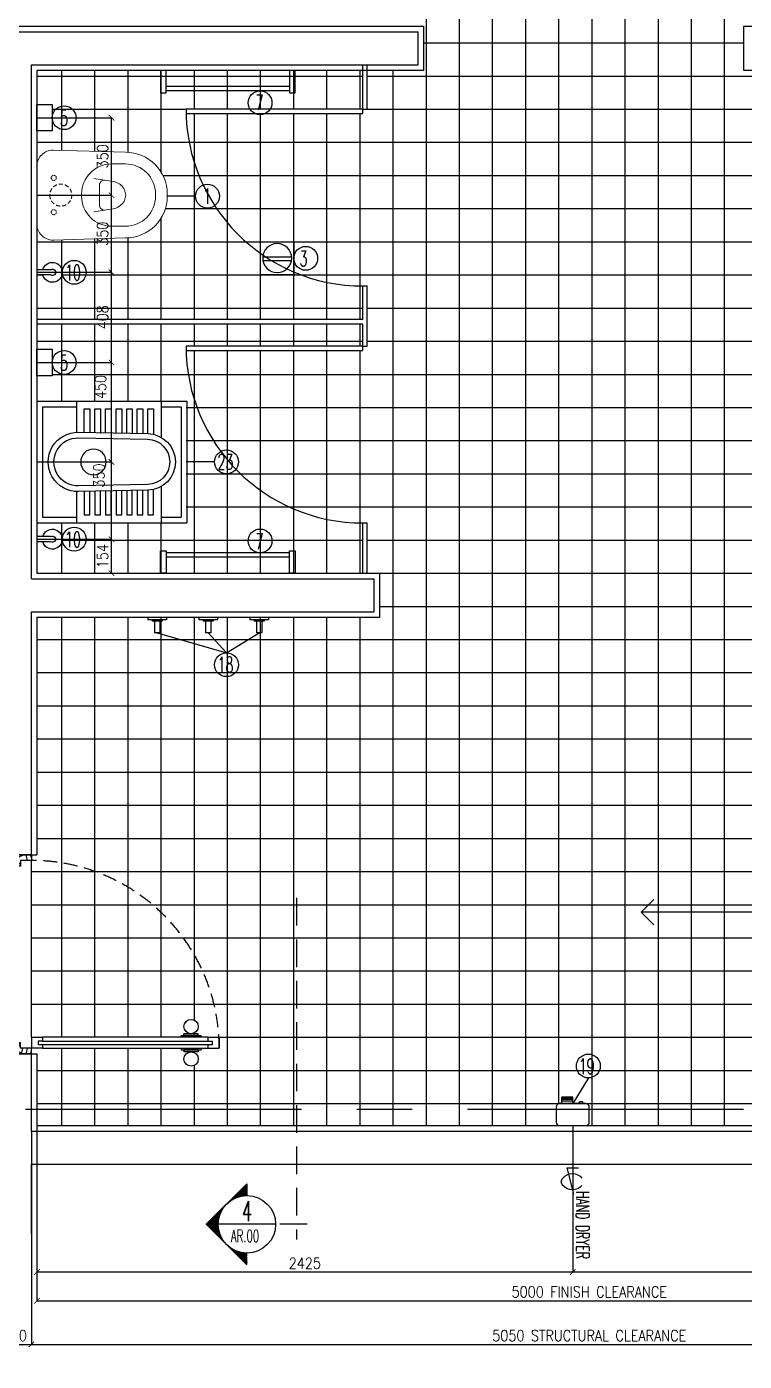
# Model space of a CAD drawing. Extents: x -139655 to -110778, y 166361 to 186286.
# Drawn here: x -120796 to -117548, y 176227 to 182267 of the extents above; entities that cross this region are included whole.
import ezdxf
from ezdxf.enums import TextEntityAlignment as Align

# ---------------------------------------------------------------- set-up
doc = ezdxf.new("R2010")
doc.units = 0
doc.header["$LTSCALE"] = 500
doc.header["$MEASUREMENT"] = 0
for name, pattern in [('CENTERX2', [4, 2.5, -0.5, 0.5, -0.5]), ('HIDDEN', [0.375, 0.25, -0.125]), ('HIDDEN2', [0.1875, 0.125, -0.0625])]:
    doc.linetypes.add(name, pattern=pattern)
doc.layers.get('0').update_dxf_attribs({"linetype": 'CONTINUOUS'})
doc.layers.get('DEFPOINTS').update_dxf_attribs({"linetype": 'CONTINUOUS'})
for name, color, linetype in [('2', 2, 'CONTINUOUS'), ('ARCDIMR', 4, 'CONTINUOUS'), ('AXES', 11, 'CENTERX2'), ('CONC', 3, 'CONTINUOUS'), ('DIM-NEW', 4, 'CONTINUOUS'), ('Dimout', 4, 'CONTINUOUS'), ('DOOR', 2, 'CONTINUOUS'), ('DW', 7, 'CONTINUOUS'), ('ELE', 3, 'CONTINUOUS'), ('ELEV-MARK', 6, 'CONTINUOUS'), ('FIX', 2, 'CONTINUOUS'), ('JUMP', 2, 'CONTINUOUS'), ('PART', 9, 'CONTINUOUS'), ('Plaster', 7, 'CONTINUOUS'), ('Tile', 5, 'CONTINUOUS'), ('TXT', 2, 'CONTINUOUS'), ('WALL', 6, 'CONTINUOUS'), ('WallPartition', 2, 'CONTINUOUS')]:
    doc.layers.add(name, color=color, linetype=linetype)
doc.styles.add('DIM', font='simplex.shx', dxfattribs={"width": 0.85})
doc.styles.add('ROMANS', font='romans.shx', dxfattribs={"width": 0.6})
doc.dimstyles.new('DIM1-25', dxfattribs={"dimscale": 25, "dimtxt": 2, "dimasz": 1, "dimexe": 0.03, "dimexo": 0.03, "dimgap": 0.6, "dimtad": 1, "dimdec": 0, "dimdsep": 46, "dimtxsty": 'DIM', "dimblk1": 'ARCHTICK', "dimblk2": 'ARCHTICK', "dimsah": 1, "dimcen": 0.09, "dimdle": 0.03, "dimclrd": 256, "dimclrt": 2, "dimadec": 0, "dimazin": 0, "dimtfac": 1, "dimtdec": 0, "dimtix": 1, "dimtmove": 1, "dimatfit": 3, "dimldrblk": 'ARCHTICK', "dimfxl": 0, "dimtvp": 2, "dimtolj": 1, "dimtzin": 0, "dimarcsym": 0})

# ---------------------------------------------------------------- blocks, each defined once
blk = doc.blocks.new('A$C51047138')
at = {"layer": 'FIX'}
for p, q in [((677.9, 550), (0, 550)), ((0, 550), (0, 0)), ((115.1, 550), (115.1, 385.8)), ((498.8, 550), (498.8, 409.1)), ((677.9, 550), (677.9, 0)), ((115.1, 524.4), (25.6, 524.4)), ((25.6, 524.4), (25.6, 25.6)), ((115.1, 524.4), (25.6, 524.4)), ((150.3, 514.6), (150.3, 399.6)), ((175.9, 514.6), (150.3, 514.6)), ((175.9, 402.9), (175.9, 514.6)), ((198.3, 514.6), (198.3, 403.3)), ((223.8, 514.6), (198.3, 514.6)), ((223.8, 403.8), (223.8, 514.6)), ((246.2, 514.6), (246.2, 404.3)), ((271.8, 514.6), (246.2, 514.6)), ((271.8, 404.8), (271.8, 514.6)), ((294.2, 514.6), (294.2, 405.3)), ((319.8, 514.6), (294.2, 514.6)), ((319.8, 405.8), (319.8, 514.6)), ((342.2, 514.6), (342.2, 406.3)), ((367.7, 514.6), (342.2, 514.6)), ((367.7, 406.8), (367.7, 514.6)), ((390.1, 514.6), (390.1, 407.2)), ((415.7, 514.6), (390.1, 514.6)), ((415.7, 407.8), (415.7, 514.6)), ((438.1, 514.6), (438.1, 408.2)), ((463.7, 514.6), (438.1, 514.6)), ((463.7, 408.7), (463.7, 514.6)), ((652.3, 524.4), (498.8, 524.4)), ((652.3, 524.4), (652.3, 25.6)), ((51.2, 275), (51.2, 275)), ((115.1, 164.2), (115.1, 0)), ((150.3, 35.4), (150.3, 150.4)), ((175.9, 147.1), (175.9, 35.4)), ((198.3, 35.4), (198.3, 146.7)), ((223.8, 146.2), (223.8, 35.4)), ((246.2, 35.4), (246.2, 145.7)), ((271.8, 145.2), (271.8, 35.4)), ((294.2, 35.4), (294.2, 144.7)), ((319.8, 144.2), (319.8, 35.4)), ((342.2, 35.4), (342.2, 143.7)), ((367.7, 143.2), (367.7, 35.4)), ((390.1, 35.4), (390.1, 142.8)), ((415.7, 142.2), (415.7, 35.4)), ((438.1, 35.4), (438.1, 141.8)), ((463.7, 141.3), (463.7, 35.4)), ((498.8, 140.8), (498.8, 0)), ((115.1, 25.6), (25.6, 25.6)), ((115.1, 25.6), (25.6, 25.6)), ((175.9, 35.4), (150.3, 35.4)), ((223.8, 35.4), (198.3, 35.4)), ((271.8, 35.4), (246.2, 35.4)), ((319.8, 35.4), (294.2, 35.4)), ((367.7, 35.4), (342.2, 35.4)), ((415.7, 35.4), (390.1, 35.4)), ((463.7, 35.4), (438.1, 35.4)), ((652.3, 25.6), (498.8, 25.6)), ((677.9, 0), (0, 0))]:
    blk.add_line(p, q, dxfattribs=at)
for points in [[(489.7, 409.3), (176.5, 402.9, 0.979796), (176.5, 147.1), (489.7, 140.7)], [(490.2, 383.7), (177, 377.3, 0.979796), (177, 172.7), (490.2, 166.3)], [(489.7, 140.7, 1.020621), (489.7, 409.3, 1.020621)], [(490.2, 166.3, 1.020621), (490.2, 383.7, 1.020621)]]:
    blk.add_lwpolyline(points, format="xyb", dxfattribs=at)
blk.add_circle((422.1, 275), 57.8, dxfattribs=at)
blk = doc.blocks.new('_ARCHTICK')
at = {"color": 0, "linetype": 'ByBlock', "const_width": 0.15}
blk.add_lwpolyline([(-0.5, -0.5), (0.5, 0.5)], dxfattribs=at)
blk = doc.blocks.new('*D143')
at = {"layer": 'DEFPOINTS', "color": 0}
for p in [(-120749.4, 180747.5), (-120412.1, 180747.5), (-120749.4, 180297.3)]:
    blk.add_point(p, dxfattribs=at)
at = {"layer": 'Dimout', "color": 0, "lineweight": -2}
for p, q in [((-120748.7, 180747.5), (-120411.3, 180747.5)), ((-120748.7, 180297.3), (-120411.3, 180297.3))]:
    blk.add_line(p, q, dxfattribs=at)
at = {"layer": 'Dimout', "lineweight": -2}
blk.add_line((-120412.1, 180296.6), (-120412.1, 180748.2), dxfattribs=at)
at = {"layer": 'Dimout', "lineweight": -2, "xscale": 25, "yscale": 25, "zscale": 25}
for p, rotation in [((-120412.1, 180747.5), 90), ((-120412.1, 180297.3), 270)]:
    blk.add_blockref('_ARCHTICK', p, dxfattribs=dict(at, rotation=rotation))
at = {"layer": 'Dimout', "color": 2, "insert": (-120461.1, 180635.8), "char_height": 50, "attachment_point": 5, "rotation": 90, "style": 'DIM'}
blk.add_mtext('\\A1;450', dxfattribs=at)
blk = doc.blocks.new('*D103')
at = {"layer": 'DEFPOINTS', "color": 0}
for p in [(-115724.4, 177668.6), (-120774.4, 177268.6), (-115724.4, 176303.4)]:
    blk.add_point(p, dxfattribs=at)
at = {"layer": 'Dimout', "color": 0, "lineweight": -2}
for p, q in [((-115724.4, 177667.8), (-115724.4, 176302.7)), ((-120774.4, 177267.8), (-120774.4, 176302.7))]:
    blk.add_line(p, q, dxfattribs=at)
at = {"layer": 'Dimout', "lineweight": -2}
blk.add_line((-120775.2, 176303.4), (-115723.7, 176303.4), dxfattribs=at)
at = {"layer": 'Dimout', "lineweight": -2, "xscale": 25, "yscale": 25, "zscale": 25, "rotation": 180}
blk.add_blockref('_ARCHTICK', (-120774.4, 176303.4), dxfattribs=at)
at = {"layer": 'Dimout', "lineweight": -2, "xscale": 25, "yscale": 25, "zscale": 25}
blk.add_blockref('_ARCHTICK', (-115724.4, 176303.4), dxfattribs=at)
at = {"layer": 'Dimout', "color": 2, "insert": (-118249.4, 176343.4), "char_height": 50, "attachment_point": 5, "style": 'DIM'}
blk.add_mtext('\\A1;5050 STRUCTURAL CLEARANCE', dxfattribs=at)
blk = doc.blocks.new('*D102')
at = {"layer": 'DEFPOINTS', "color": 0}
for p in [(-115749.4, 177710.1), (-120749.4, 177293.6), (-115749.4, 176501)]:
    blk.add_point(p, dxfattribs=at)
at = {"layer": 'Dimout', "color": 0, "lineweight": -2}
for p, q in [((-115749.4, 177709.3), (-115749.4, 176500.2)), ((-120749.4, 177292.8), (-120749.4, 176500.2))]:
    blk.add_line(p, q, dxfattribs=at)
at = {"layer": 'Dimout', "lineweight": -2}
blk.add_line((-120750.2, 176501), (-115748.7, 176501), dxfattribs=at)
at = {"layer": 'Dimout', "lineweight": -2, "xscale": 25, "yscale": 25, "zscale": 25, "rotation": 180}
blk.add_blockref('_ARCHTICK', (-120749.4, 176501), dxfattribs=at)
at = {"layer": 'Dimout', "lineweight": -2, "xscale": 25, "yscale": 25, "zscale": 25}
blk.add_blockref('_ARCHTICK', (-115749.4, 176501), dxfattribs=at)
at = {"layer": 'Dimout', "color": 2, "insert": (-118249.4, 176541), "char_height": 50, "attachment_point": 5, "style": 'DIM'}
blk.add_mtext('\\A1;5000 FINISH CLEARANCE', dxfattribs=at)
blk = doc.blocks.new('*D101')
at = {"layer": 'DEFPOINTS', "color": 0}
for p in [(-115749.4, 177710.1), (-118324.4, 177293.6), (-118324.4, 176631)]:
    blk.add_point(p, dxfattribs=at)
at = {"layer": 'Dimout', "color": 0, "lineweight": -2}
for p, q in [((-115749.4, 177709.3), (-115749.4, 176630.3)), ((-118324.4, 177292.8), (-118324.4, 176630.3))]:
    blk.add_line(p, q, dxfattribs=at)
at = {"layer": 'Dimout', "lineweight": -2}
blk.add_line((-115748.7, 176631), (-118325.2, 176631), dxfattribs=at)
at = {"layer": 'Dimout', "lineweight": -2, "xscale": 25, "yscale": 25, "zscale": 25, "rotation": 180}
blk.add_blockref('_ARCHTICK', (-118324.4, 176631), dxfattribs=at)
at = {"layer": 'Dimout', "lineweight": -2, "xscale": 25, "yscale": 25, "zscale": 25}
blk.add_blockref('_ARCHTICK', (-115749.4, 176631), dxfattribs=at)
at = {"layer": 'Dimout', "color": 2, "insert": (-117036.9, 176671), "char_height": 50, "attachment_point": 5, "style": 'DIM'}
blk.add_mtext('\\A1;2575', dxfattribs=at)
blk = doc.blocks.new('*D105')
at = {"layer": 'DEFPOINTS', "color": 0}
for p in [(-120924.4, 177268.6), (-120774.4, 177268.6), (-120774.4, 176303.4)]:
    blk.add_point(p, dxfattribs=at)
at = {"layer": 'Dimout', "color": 0, "lineweight": -2}
for p, q in [((-120924.4, 177267.8), (-120924.4, 176302.7)), ((-120774.4, 177267.8), (-120774.4, 176302.7))]:
    blk.add_line(p, q, dxfattribs=at)
at = {"layer": 'Dimout', "lineweight": -2}
blk.add_line((-120925.2, 176303.4), (-120773.7, 176303.4), dxfattribs=at)
at = {"layer": 'Dimout', "lineweight": -2, "xscale": 25, "yscale": 25, "zscale": 25, "rotation": 180}
blk.add_blockref('_ARCHTICK', (-120924.4, 176303.4), dxfattribs=at)
at = {"layer": 'Dimout', "lineweight": -2, "xscale": 25, "yscale": 25, "zscale": 25}
blk.add_blockref('_ARCHTICK', (-120774.4, 176303.4), dxfattribs=at)
at = {"layer": 'Dimout', "color": 2, "insert": (-120849.4, 176343.4), "char_height": 50, "attachment_point": 5, "style": 'DIM'}
blk.add_mtext('\\A1;150', dxfattribs=at)
blk = doc.blocks.new('*X20')
at = {"color": 0}
for p, q in [((14608, 7877), (14819, 8088)), ((14625, 7890), (14821, 8086)), ((14637, 7899), (14823, 8084)), ((14647, 7905), (14825, 8082)), ((14656, 7910), (14826, 8081)), ((14664, 7915), (14828, 8079)), ((14671, 7919), (14830, 8077)), ((14678, 7922), (14832, 8075)), ((14685, 7925), (14833, 8073)), ((14691, 7928), (14835, 8072)), ((14697, 7930), (14837, 8070)), ((14703, 7933), (14839, 8068)), ((14709, 7935), (14841, 8066)), ((14714, 7937), (14842, 8065)), ((14719, 7938), (14844, 8063)), ((14725, 7940), (14846, 8061)), ((14730, 7941), (14848, 8059)), ((14734, 7943), (14849, 8058)), ((14739, 7944), (14851, 8056)), ((14744, 7945), (14853, 8054)), ((14749, 7946), (14855, 8052)), ((14753, 7947), (14856, 8051)), ((14757, 7948), (14858, 8049)), ((14762, 7949), (14860, 8047)), ((14766, 7950), (14862, 8045)), ((14770, 7950), (14863, 8043)), ((14774, 7951), (14865, 8042)), ((14778, 7951), (14867, 8040)), ((14782, 7952), (14869, 8038)), ((14786, 7952), (14871, 8036)), ((14790, 7953), (14872, 8035)), ((14794, 7953), (14874, 8033)), ((14798, 7953), (14876, 8031)), ((14802, 7953), (14878, 8029)), ((14805, 7954), (14879, 8028)), ((14809, 7954), (14881, 8026)), ((14813, 7954), (14883, 8024)), ((14816, 7954), (14885, 8022)), ((14820, 7954), (14886, 8020)), ((14823, 7954), (14888, 8019)), ((14827, 7954), (14890, 8017)), ((14830, 7954), (14892, 8015)), ((14834, 7953), (14894, 8013)), ((14837, 7953), (14895, 8012)), ((14840, 7953), (14897, 8010)), ((14844, 7953), (14899, 8008)), ((14847, 7953), (14901, 8006)), ((14850, 7952), (14902, 8005)), ((14853, 7952), (14904, 8003)), ((14856, 7952), (14906, 8001)), ((14860, 7951), (14908, 7999)), ((14863, 7951), (14909, 7997)), ((14866, 7950), (14911, 7996)), ((14869, 7950), (14913, 7994)), ((14872, 7949), (14915, 7992)), ((14875, 7949), (14917, 7990)), ((14878, 7948), (14918, 7989)), ((14881, 7948), (14920, 7987)), ((14884, 7947), (14922, 7985)), ((14887, 7947), (14924, 7983)), ((14890, 7946), (14925, 7982)), ((14893, 7945), (14927, 7980)), ((14895, 7945), (14929, 7978)), ((14898, 7944), (14931, 7976)), ((14901, 7943), (14932, 7974)), ((14904, 7942), (14934, 7973)), ((14907, 7942), (14936, 7971)), ((14909, 7941), (14938, 7969)), ((14912, 7940), (14939, 7967)), ((14915, 7939), (14941, 7966)), ((14917, 7938), (14943, 7964)), ((14920, 7937), (14945, 7962)), ((14923, 7937), (14947, 7960)), ((14925, 7936), (14948, 7959)), ((14928, 7935), (14950, 7957)), ((14931, 7934), (14952, 7955)), ((14933, 7933), (14954, 7953)), ((14936, 7932), (14955, 7952)), ((14938, 7931), (14957, 7950)), ((14941, 7930), (14959, 7948)), ((14943, 7929), (14961, 7946)), ((14946, 7928), (14962, 7944)), ((14948, 7927), (14964, 7943)), ((14951, 7926), (14966, 7941)), ((14953, 7925), (14968, 7939)), ((14956, 7923), (14970, 7937)), ((14958, 7922), (14971, 7936)), ((14960, 7921), (14973, 7934)), ((14963, 7920), (14975, 7932)), ((14965, 7919), (14977, 7930)), ((14967, 7918), (14978, 7929)), ((14970, 7916), (14980, 7927)), ((14972, 7915), (14982, 7925)), ((14974, 7914), (14984, 7923)), ((14977, 7913), (14985, 7921)), ((14979, 7911), (14987, 7920)), ((14981, 7910), (14989, 7918)), ((14983, 7909), (14991, 7916)), ((14986, 7908), (14993, 7914)), ((14988, 7906), (14994, 7913)), ((14990, 7905), (14996, 7911)), ((14992, 7903), (14998, 7909)), ((14994, 7902), (15000, 7907)), ((14997, 7901), (15001, 7906)), ((14999, 7899), (15003, 7904)), ((15001, 7898), (15005, 7902)), ((15003, 7896), (15007, 7900)), ((15005, 7895), (15008, 7898)), ((15007, 7894), (15010, 7897)), ((15009, 7892), (15012, 7895)), ((15011, 7891), (15014, 7893)), ((15013, 7889), (15016, 7891)), ((15015, 7888), (15017, 7890)), ((15017, 7886), (15019, 7888)), ((15019, 7884), (15021, 7886)), ((15021, 7883), (15023, 7884)), ((15023, 7881), (15024, 7883)), ((15025, 7880), (15026, 7881)), ((15027, 7878), (15028, 7879)), ((15029, 7877), (15030, 7877)), ((15031, 7875), (15031, 7875)), ((15033, 7873), (15033, 7874)), ((15035, 7872), (15035, 7872)), ((15036, 7870), (15037, 7870)), ((15038, 7868), (15038, 7868)), ((15040, 7867), (15040, 7867)), ((15042, 7865), (15042, 7865)), ((15044, 7863), (15044, 7863)), ((15046, 7861), (15046, 7861)), ((15047, 7860), (15047, 7860)), ((15051, 7856), (15051, 7856)), ((15053, 7854), (15053, 7854)), ((15054, 7852), (15054, 7853)), ((14360, 7629), (14571, 7839)), ((14364, 7629), (14557, 7822)), ((14368, 7629), (14549, 7810)), ((14371, 7629), (14542, 7800)), ((14375, 7629), (14537, 7791)), ((14378, 7629), (14533, 7783)), ((14382, 7629), (14529, 7776)), ((14385, 7629), (14525, 7769)), ((14389, 7629), (14522, 7762)), ((14392, 7629), (14519, 7756)), ((14396, 7629), (14517, 7750)), ((14399, 7629), (14515, 7744)), ((14403, 7629), (14513, 7739)), ((14406, 7629), (14511, 7733)), ((14410, 7629), (14509, 7728)), ((14413, 7629), (14507, 7723)), ((14417, 7629), (14506, 7718)), ((14421, 7629), (14505, 7713)), ((14424, 7629), (14503, 7708)), ((14428, 7629), (14502, 7703)), ((15056, 7851), (15056, 7851)), ((15058, 7849), (15058, 7849)), ((15059, 7847), (15060, 7847)), ((15061, 7845), (15061, 7845)), ((15063, 7843), (15063, 7844)), ((15064, 7841), (15065, 7842)), ((15066, 7839), (15067, 7840)), ((15068, 7837), (15069, 7838)), ((15069, 7836), (15070, 7837)), ((15071, 7834), (15072, 7835)), ((15072, 7832), (15074, 7833)), ((15074, 7830), (15076, 7831)), ((15076, 7828), (15077, 7830)), ((15077, 7826), (15079, 7828)), ((15079, 7824), (15081, 7826)), ((15080, 7822), (15083, 7824)), ((15082, 7820), (15084, 7822)), ((15083, 7818), (15086, 7821)), ((15085, 7815), (15088, 7819)), ((15086, 7813), (15090, 7817)), ((15087, 7811), (15092, 7815)), ((15089, 7809), (15093, 7814)), ((15090, 7807), (15095, 7812)), ((15092, 7805), (15097, 7810)), ((15093, 7803), (15099, 7808)), ((15094, 7801), (15100, 7807)), ((15096, 7798), (15102, 7805)), ((15097, 7796), (15104, 7803)), ((15098, 7794), (15106, 7801)), ((15100, 7792), (15107, 7799)), ((15101, 7790), (15109, 7798)), ((15102, 7787), (15111, 7796)), ((15104, 7785), (15113, 7794)), ((15105, 7783), (15115, 7792)), ((15106, 7780), (15116, 7791)), ((15107, 7778), (15118, 7789)), ((15108, 7776), (15120, 7787)), ((15110, 7773), (15122, 7785)), ((15111, 7771), (15123, 7784)), ((15112, 7769), (15125, 7782)), ((15113, 7766), (15127, 7780)), ((15114, 7764), (15129, 7778)), ((15115, 7761), (15130, 7777)), ((15116, 7759), (15132, 7775)), ((15117, 7756), (15134, 7773)), ((15118, 7754), (15136, 7771)), ((15119, 7751), (15137, 7769)), ((15121, 7749), (15139, 7768)), ((15122, 7746), (15141, 7766)), ((15122, 7744), (15143, 7764)), ((15123, 7741), (15145, 7762)), ((15124, 7739), (15146, 7761)), ((15125, 7736), (15148, 7759)), ((15126, 7733), (15150, 7757)), ((15127, 7731), (15152, 7755)), ((15128, 7728), (15153, 7754)), ((15129, 7725), (15155, 7752)), ((15130, 7723), (15157, 7750)), ((15130, 7720), (15159, 7748)), ((15131, 7717), (15160, 7746)), ((15132, 7714), (15162, 7745)), ((15133, 7712), (15164, 7743)), ((15133, 7709), (15166, 7741)), ((15134, 7706), (15168, 7739)), ((15135, 7703), (15169, 7738)), ((15136, 7700), (15171, 7736)), ((15136, 7697), (15173, 7734)), ((15137, 7695), (15175, 7732)), ((15137, 7692), (15176, 7731)), ((15138, 7689), (15178, 7729)), ((15139, 7686), (15180, 7727)), ((15139, 7683), (15182, 7725)), ((15140, 7680), (15183, 7723)), ((15140, 7676), (15185, 7722)), ((15140, 7673), (15187, 7720)), ((15141, 7670), (15189, 7718)), ((15141, 7667), (15191, 7716)), ((15142, 7664), (15192, 7715)), ((15142, 7661), (15194, 7713)), ((15142, 7658), (15196, 7711)), ((15143, 7654), (15198, 7709)), ((15143, 7651), (15199, 7708)), ((15143, 7648), (15201, 7706)), ((15143, 7644), (15203, 7704)), ((15143, 7641), (15205, 7702)), ((14431, 7629), (14501, 7699)), ((14435, 7629), (14500, 7694)), ((14438, 7629), (14499, 7690)), ((14442, 7629), (14499, 7686)), ((14445, 7629), (14498, 7681)), ((14449, 7629), (14497, 7677)), ((14452, 7629), (14497, 7673)), ((14456, 7629), (14496, 7669)), ((14459, 7629), (14496, 7665)), ((14463, 7629), (14495, 7661)), ((14466, 7629), (14495, 7657)), ((14470, 7629), (14494, 7653)), ((14474, 7629), (14494, 7649)), ((14477, 7629), (14494, 7646)), ((14481, 7629), (14494, 7642)), ((14484, 7629), (14494, 7638)), ((14488, 7629), (14494, 7635)), ((14491, 7629), (14494, 7631)), ((15143, 7637), (15206, 7700)), ((15143, 7634), (15208, 7699)), ((15144, 7631), (15210, 7697)), ((15145, 7629), (15212, 7695)), ((15149, 7629), (15214, 7693)), ((15152, 7629), (15215, 7692)), ((15156, 7629), (15217, 7690)), ((15159, 7629), (15219, 7688)), ((15163, 7629), (15221, 7686)), ((15167, 7629), (15222, 7685)), ((15170, 7629), (15224, 7683)), ((15174, 7629), (15226, 7681)), ((15177, 7629), (15228, 7679)), ((15181, 7629), (15229, 7678)), ((15184, 7629), (15231, 7676)), ((15188, 7629), (15233, 7674)), ((15191, 7629), (15235, 7672)), ((15195, 7629), (15236, 7670)), ((15198, 7629), (15238, 7669)), ((15202, 7629), (15240, 7667)), ((15205, 7629), (15242, 7665)), ((15209, 7629), (15244, 7663)), ((15212, 7629), (15245, 7662)), ((15216, 7629), (15247, 7660)), ((15220, 7629), (15249, 7658)), ((15223, 7629), (15251, 7656)), ((15227, 7629), (15252, 7655)), ((15230, 7629), (15254, 7653)), ((15234, 7629), (15256, 7651)), ((15237, 7629), (15258, 7649)), ((15241, 7629), (15259, 7647)), ((15244, 7629), (15261, 7646)), ((15248, 7629), (15263, 7644)), ((15251, 7629), (15265, 7642)), ((15255, 7629), (15267, 7640)), ((15258, 7629), (15268, 7639)), ((15262, 7629), (15270, 7637)), ((15266, 7629), (15272, 7635)), ((15269, 7629), (15274, 7633)), ((15273, 7629), (15275, 7632)), ((15276, 7629), (15277, 7630))]:
    blk.add_line(p, q, dxfattribs=at)
blk = doc.blocks.new('*D104')
at = {"layer": 'DEFPOINTS', "color": 0}
for p in [(-120749.4, 177293.6), (-118324.4, 177293.6), (-120749.4, 176631)]:
    blk.add_point(p, dxfattribs=at)
at = {"layer": 'Dimout', "color": 0, "lineweight": -2}
for p, q in [((-120749.4, 177292.8), (-120749.4, 176630.3)), ((-118324.4, 177292.8), (-118324.4, 176630.3))]:
    blk.add_line(p, q, dxfattribs=at)
at = {"layer": 'Dimout', "lineweight": -2}
blk.add_line((-118323.7, 176631), (-120750.2, 176631), dxfattribs=at)
at = {"layer": 'Dimout', "lineweight": -2, "xscale": 25, "yscale": 25, "zscale": 25, "rotation": 180}
blk.add_blockref('_ARCHTICK', (-120749.4, 176631), dxfattribs=at)
at = {"layer": 'Dimout', "lineweight": -2, "xscale": 25, "yscale": 25, "zscale": 25}
blk.add_blockref('_ARCHTICK', (-118324.4, 176631), dxfattribs=at)
at = {"layer": 'Dimout', "color": 2, "insert": (-119536.9, 176671), "char_height": 50, "attachment_point": 5, "style": 'DIM'}
blk.add_mtext('\\A1;2425', dxfattribs=at)
blk = doc.blocks.new('A$C785E76E1')
at = {"layer": 'JUMP'}
for p, q in [((0.033, 0.0529), (0.033, 0.1149)), ((0.057, 0.0529), (0.057, 0.1149))]:
    blk.add_line(p, q, dxfattribs=at)
for radius, start, end in [(0.045, 105.47818, 74.52182), (0.0144, 146.44269, 33.55731)]:
    blk.add_arc((0.045, 0.045), radius, start, end, dxfattribs=at)
blk = doc.blocks.new('A$C6F351844')
for p, q in [((0, 0.1016), (0.0254, 0.1016)), ((0, 0), (0, 0.1016)), ((0.0254, 0.1016), (0.0254, 0)), ((0.5842, 0.0921), (0.0254, 0.0921)), ((0.5842, 0.073), (0.0254, 0.073)), ((0.5842, 0), (0.5842, 0.1016)), ((0.5842, 0.1016), (0.6096, 0.1016)), ((0.6096, 0.1016), (0.6096, 0)), ((0.0254, 0), (0, 0)), ((0.6096, 0), (0.5842, 0))]:
    blk.add_line(p, q)
blk = doc.blocks.new('*D145')
at = {"layer": 'DEFPOINTS', "color": 0}
for p in [(-120749.4, 179947.8), (-120412.1, 179947.8), (-120749.4, 179793.6)]:
    blk.add_point(p, dxfattribs=at)
at = {"layer": 'Dimout', "color": 0, "lineweight": -2}
for p, q in [((-120748.7, 179947.8), (-120411.3, 179947.8)), ((-120748.7, 179793.6), (-120411.3, 179793.6))]:
    blk.add_line(p, q, dxfattribs=at)
at = {"layer": 'Dimout', "lineweight": -2}
blk.add_line((-120412.1, 179792.8), (-120412.1, 179948.5), dxfattribs=at)
at = {"layer": 'Dimout', "lineweight": -2, "xscale": 25, "yscale": 25, "zscale": 25}
for p, rotation in [((-120412.1, 179947.8), 90), ((-120412.1, 179793.6), 270)]:
    blk.add_blockref('_ARCHTICK', p, dxfattribs=dict(at, rotation=rotation))
at = {"layer": 'Dimout', "color": 2, "insert": (-120452.1, 179870.7), "char_height": 50, "attachment_point": 5, "rotation": 90, "style": 'DIM'}
blk.add_mtext('\\A1;154', dxfattribs=at)
blk = doc.blocks.new('*D144')
at = {"layer": 'DEFPOINTS', "color": 0}
for p in [(-120749.4, 180297.3), (-120412.1, 180297.3), (-120749.4, 179947.8)]:
    blk.add_point(p, dxfattribs=at)
at = {"layer": 'Dimout', "color": 0, "lineweight": -2}
for p, q in [((-120748.7, 180297.3), (-120411.3, 180297.3)), ((-120748.7, 179947.8), (-120411.3, 179947.8))]:
    blk.add_line(p, q, dxfattribs=at)
at = {"layer": 'Dimout', "lineweight": -2}
blk.add_line((-120412.1, 179947), (-120412.1, 180298.1), dxfattribs=at)
at = {"layer": 'Dimout', "lineweight": -2, "xscale": 25, "yscale": 25, "zscale": 25}
for p, rotation in [((-120412.1, 180297.3), 90), ((-120412.1, 179947.8), 270)]:
    blk.add_blockref('_ARCHTICK', p, dxfattribs=dict(at, rotation=rotation))
at = {"layer": 'Dimout', "color": 2, "insert": (-120468.6, 180235.8), "char_height": 50, "attachment_point": 5, "rotation": 90, "style": 'DIM'}
blk.add_mtext('\\A1;350', dxfattribs=at)
blk = doc.blocks.new('DOOR90')
at = {"layer": 'DOOR', "color": 0, "linetype": 'ByBlock'}
for p, q in [((-150, 0), (-150, -25)), ((-150, 0), (0, 0)), ((0, -50), (0, 0)), ((-1000, -25), (-1000, -75)), ((-1000, -75), (-1000, -25)), ((-950, -25), (-1000, -25)), ((-970, -42), (-970, -58)), ((-950, -42), (-970, -42)), ((-950, -58), (-970, -58)), ((-950, -25), (-950, -42)), ((-950, -58), (-950, -75)), ((-917.6, -25), (-917.6, -17.8)), ((-827.6, -17.8), (-917.6, -17.8)), ((-905, -17.8), (-905, -8.8)), ((-905, -8.8), (-840.2, -8.8)), ((-905, -17.8), (-840.2, -17.8)), ((-840.2, -17.8), (-840.2, -8.8)), ((-827.6, -25), (-827.6, -17.8)), ((-200, -42), (-200, -25)), ((-200, -25), (-150, -25)), ((-180, -42), (-200, -42)), ((-200, -75), (-200, -58)), ((-200, -58), (-180, -58)), ((-180, -58), (-180, -42)), ((-150, -75), (-150, -25)), ((-150, -25), (-100, -25)), ((-100, -25), (-100, -50)), ((-100, -50), (0, -50)), ((-950, -75), (-1000, -75)), ((-917.6, -75), (-917.6, -82.2)), ((-827.6, -82.2), (-917.6, -82.2)), ((-905, -82.2), (-905, -91.2)), ((-905, -82.2), (-840.2, -82.2)), ((-905, -91.2), (-840.2, -91.2)), ((-840.2, -82.2), (-840.2, -91.2)), ((-827.6, -75), (-827.6, -82.2)), ((-150, -75), (-200, -75)), ((-150, -900), (-150, -875)), ((-150, -875), (-100, -875)), ((0, -900), (-150, -900)), ((-150, -900), (0, -900)), ((-100, -850), (0, -850)), ((-100, -875), (-100, -850)), ((0, -850), (0, -900))]:
    blk.add_line(p, q, dxfattribs=at)
at = {"layer": 'DOOR', "color": 9, "linetype": 'ByBlock'}
for p, q in [((0, -50), (-113.7, 0)), ((0, -50), (-40.1, 0)), ((0, -50), (-100, -36.6)), ((0, -850), (-113.7, -900)), ((0, -850), (-100, -863.4)), ((0, -850), (-40.1, -900))]:
    blk.add_line(p, q, dxfattribs=at)
at = {"layer": 'DOOR', "linetype": 'ByBlock'}
for p, q in [((-200, -25), (-950, -25)), ((-200, -42), (-950, -42)), ((-200, -58), (-950, -58)), ((-950, -75), (-200, -75))]:
    blk.add_line(p, q, dxfattribs=at)
at = {"layer": 'DOOR', "color": 0, "linetype": 'ByBlock'}
for centre in [(-872.6, 23.5), (-872.6, -123.5)]:
    blk.add_circle(centre, 32.4, dxfattribs=at)
at = {"layer": 'DOOR', "color": 9, "linetype": 'ByBlock'}
for centre, radius, start, end in [((0, -50), 154.4, 161.10529, 166.28577), ((0, -50), 134.4, 158.15985, 169.28002), ((0, -50), 94.4, 148.01819, 180), ((0, -50), 74.4, 137.77643, 180), ((0, -50), 114.4, 154.08384, 167.37743), ((0, -50), 54.4, 113.20738, 180), ((0, -50), 34.4, 90, 180), ((0, -50), 14.4, 90, 180), ((0, -850), 154.4, 193.71423, 198.89471), ((0, -850), 134.4, 190.71998, 201.84015), ((0, -850), 94.4, 180, 211.98181), ((0, -850), 74.4, 180, 222.22357), ((0, -850), 54.4, 180, 246.79262), ((0, -850), 34.4, 180, 270), ((0, -850), 14.4, 180, 270)]:
    blk.add_arc(centre, radius, start, end, dxfattribs=at)
at = {"layer": 'DOOR', "linetype": 'HIDDEN', "ltscale": 0.5}
blk.add_arc((-150, -25), 850, 180, 270, dxfattribs=at)
blk = doc.blocks.new('DR')
at = {"layer": 'CONC'}
blk.add_lwpolyline([(-0.0449, -0.0254), (-0.1129, -0.0254, -0.414214), (-0.1289, -0.0094), (-0.1289, 0.1086, -0.414214), (-0.1129, 0.1246), (-0.0449, 0.1246, -0.414214), (-0.0289, 0.1086), (-0.0289, -0.0094, -0.414214)], format="xyb", close=True, dxfattribs=at)
at = {"layer": 'ELE'}
for p, q in [((-0.0289, 0.0948), (-0.0219, 0.0948)), ((-0.0289, 0.0804), (-0.0219, 0.0804)), ((-0.0219, 0.0948), (-0.0219, 0.0804)), ((-0.0289, 0.0496), (0, 0.0496)), ((-0.0289, 0), (0, 0)), ((-0.0187, 0.0496), (-0.0187, 0)), ((-0.0112, 0.0496), (-0.0112, 0)), ((-0.0061, 0.0496), (-0.0061, 0)), ((-0.0023, 0.0496), (-0.0023, 0)), ((0, 0.0496), (0, 0))]:
    blk.add_line(p, q, dxfattribs=at)
blk = doc.blocks.new('SCNTR', base_point=(3632.66, 549.66))
for q in [(3633.89, 554.57), (3636.1, 543.44)]:
    blk.add_line((3631.12, 543.44), q)
for centre, radius, start, end in [((3630.8, 549.38), 1.99, 133.3084, 182.4789), ((3633.47, 547.5), 5.23, 39.4883, 140.5117), ((3630.8, 549.21), 1.99, 177.5211, 226.6916), ((3633.47, 551.09), 5.23, 219.4883, 320.5117)]:
    blk.add_arc(centre, radius, start, end)
blk = doc.blocks.new('A$C515B08C2')
at = {"layer": 'FIX', "linetype": 'ByBlock', "ltscale": 0.3}
for p, q in [((0, 544.9), (11.7, 544.9)), ((0, 544.9), (0, 461.5)), ((11.7, 544.9), (11.7, 461.5)), ((11.7, 526.3), (16.3, 526.3)), ((16.3, 526.3), (16.3, 480.1)), ((16.3, 514.9), (70.3, 514.9)), ((16.3, 491.5), (70.3, 491.5)), ((70.3, 514.9), (70.3, 491.5)), ((0, 461.5), (11.7, 461.5)), ((11.7, 480.1), (16.3, 480.1)), ((0, 314.1), (11.7, 314.1)), ((0, 314.1), (0, 230.8)), ((11.7, 314.1), (11.7, 230.8)), ((11.7, 295.5), (16.3, 295.5)), ((11.7, 249.4), (16.3, 249.4)), ((16.3, 295.5), (16.3, 249.4)), ((16.3, 284.2), (70.3, 284.2)), ((16.3, 260.7), (70.3, 260.7)), ((70.3, 284.2), (70.3, 260.7)), ((0, 230.8), (11.7, 230.8)), ((0, 83.3), (0, 0)), ((0, 83.3), (11.7, 83.3)), ((11.7, 83.3), (11.7, 0)), ((11.7, 64.7), (16.3, 64.7)), ((16.3, 64.7), (16.3, 18.6)), ((11.7, 18.6), (16.3, 18.6)), ((16.3, 53.4), (70.3, 53.4)), ((16.3, 29.9), (70.3, 29.9)), ((70.3, 53.4), (70.3, 29.9)), ((0, 0), (11.7, 0))]:
    blk.add_line(p, q, dxfattribs=at)
blk = doc.blocks.new('WC1')
at = {"layer": 'FIX', "lineweight": 20}
for p, q in [((-210, 203.8), (-538, 193.8)), ((-475, 140.8), (-538, 140.8)), ((-394.8, 75.7), (-490.4, 60.1)), ((-727, 4.8), (-727, -4.8)), ((-674, 4.8), (-674, -4.8)), ((-533.7, 24.2), (-539.5, 0)), ((-539.5, 0), (-533.7, -24.2)), ((-339, 4.8), (-339, -4.8)), ((-490.4, -60.1), (-394.8, -75.7)), ((-538, -140.8), (-475, -140.8)), ((-538, -193.8), (-210, -203.8))]:
    blk.add_line(p, q, dxfattribs=at)
at = {"layer": 'FIX', "linetype": 'Continuous', "lineweight": 20}
blk.add_line((-420.1, -47.3), (-420.4, 44.6), dxfattribs=at)
at = {"layer": 'FIX', "lineweight": 20}
blk.add_lwpolyline([(-213.2, -203.8), (-210, -203.8, 0.414214), (-137, -130.8), (-137, 0), (-137, 130.8, 0.414214), (-210, 203.8)], format="xyb", dxfattribs=at)
at = {"layer": 'FIX', "linetype": 'HIDDEN', "lineweight": 20, "ltscale": 0.05}
for centre in [(-213.2, 77.5), (-213.2, -77.5)]:
    blk.add_circle(centre, 11.6, dxfattribs=at)
at = {"layer": 'FIX', "linetype": 'HIDDEN2', "lineweight": 20, "ltscale": 0.3}
blk.add_circle((-245, 0), 49.8, dxfattribs=at)
at = {"layer": 'FIX', "lineweight": 20}
for centre, radius, start, end in [((-538, 4.8), 189, 90, 180), ((-538, 4.8), 136, 90, 180), ((-475, 4.8), 136, 360, 90), ((-473, -6.9), 68.2, 128.92417, 152.84682), ((-464.4, -17.6), 82, 108.49595, 128.92417), ((-538, -4.8), 189, 180, 270), ((-538, -4.8), 136, 180, 270), ((-473, 6.9), 68.2, 207.15318, 231.07583), ((-464.4, 17.6), 82, 231.07583, 251.50405), ((-475, -4.8), 136, 270, 0)]:
    blk.add_arc(centre, radius, start, end, dxfattribs=at)
at = {"layer": 'FIX', "linetype": 'Continuous', "lineweight": 20}
for centre, start, end in [((-442.7, 45.5), 357.66621, 91.61215), ((-442.4, -45.6), 268.38785, 2.33379)]:
    blk.add_arc(centre, 22.3, start, end, dxfattribs=at)
blk = doc.blocks.new('A$C67076F16')
at = {"layer": 'DIM-NEW'}
for p, q in [((0.0127, 0.0913), (0.1876, 0.0913)), ((0.0138, 0.1136), (0.1863, 0.1136))]:
    blk.add_line(p, q, dxfattribs=at)
at = {"layer": 'DW'}
blk.add_lwpolyline([(0, 0.2), (0, 0), (0.2, 0), (0.2, 0.2)], close=True, dxfattribs=at)
at = {"layer": 'FIX', "color": 2}
blk.add_circle((0.1, 0.0983), 0.0876, dxfattribs=at)
blk = doc.blocks.new('*D142')
at = {"layer": 'DEFPOINTS', "color": 0}
for p in [(-120749.4, 181155.3), (-120412.1, 181155.3), (-120749.4, 180747.5)]:
    blk.add_point(p, dxfattribs=at)
at = {"layer": 'Dimout', "color": 0, "lineweight": -2}
for p, q in [((-120748.7, 181155.3), (-120411.3, 181155.3)), ((-120748.7, 180747.5), (-120411.3, 180747.5))]:
    blk.add_line(p, q, dxfattribs=at)
at = {"layer": 'Dimout', "lineweight": -2}
blk.add_line((-120412.1, 180746.7), (-120412.1, 181156), dxfattribs=at)
at = {"layer": 'Dimout', "lineweight": -2, "xscale": 25, "yscale": 25, "zscale": 25}
for p, rotation in [((-120412.1, 181155.3), 90), ((-120412.1, 180747.5), 270)]:
    blk.add_blockref('_ARCHTICK', p, dxfattribs=dict(at, rotation=rotation))
at = {"layer": 'Dimout', "color": 2, "insert": (-120452.1, 180951.4), "char_height": 50, "attachment_point": 5, "rotation": 90, "style": 'DIM'}
blk.add_mtext('\\A1;408', dxfattribs=at)
blk = doc.blocks.new('*D141')
at = {"layer": 'DEFPOINTS', "color": 0}
for p in [(-120749.4, 181504.8), (-120412.1, 181504.8), (-120749.4, 181155.3)]:
    blk.add_point(p, dxfattribs=at)
at = {"layer": 'Dimout', "color": 0, "lineweight": -2}
for p, q in [((-120748.7, 181504.8), (-120411.3, 181504.8)), ((-120748.7, 181155.3), (-120411.3, 181155.3))]:
    blk.add_line(p, q, dxfattribs=at)
at = {"layer": 'Dimout', "lineweight": -2}
blk.add_line((-120412.1, 181154.5), (-120412.1, 181505.6), dxfattribs=at)
at = {"layer": 'Dimout', "lineweight": -2, "xscale": 25, "yscale": 25, "zscale": 25}
for p, rotation in [((-120412.1, 181504.8), 90), ((-120412.1, 181155.3), 270)]:
    blk.add_blockref('_ARCHTICK', p, dxfattribs=dict(at, rotation=rotation))
at = {"layer": 'Dimout', "color": 2, "insert": (-120452.1, 181330.1), "char_height": 50, "attachment_point": 5, "rotation": 90, "style": 'DIM'}
blk.add_mtext('\\A1;350', dxfattribs=at)
blk = doc.blocks.new('*D140')
at = {"layer": 'DEFPOINTS', "color": 0}
for p in [(-120749.4, 181855), (-120412.1, 181855), (-120749.4, 181504.8)]:
    blk.add_point(p, dxfattribs=at)
at = {"layer": 'Dimout', "color": 0, "lineweight": -2}
for p, q in [((-120748.7, 181855), (-120411.3, 181855)), ((-120748.7, 181504.8), (-120411.3, 181504.8))]:
    blk.add_line(p, q, dxfattribs=at)
at = {"layer": 'Dimout', "lineweight": -2}
blk.add_line((-120412.1, 181504.1), (-120412.1, 181855.7), dxfattribs=at)
at = {"layer": 'Dimout', "lineweight": -2, "xscale": 25, "yscale": 25, "zscale": 25}
for p, rotation in [((-120412.1, 181855), 90), ((-120412.1, 181504.8), 270)]:
    blk.add_blockref('_ARCHTICK', p, dxfattribs=dict(at, rotation=rotation))
at = {"layer": 'Dimout', "color": 2, "insert": (-120452.1, 181679.9), "char_height": 50, "attachment_point": 5, "rotation": 90, "style": 'DIM'}
blk.add_mtext('\\A1;350', dxfattribs=at)

msp = doc.modelspace()

# ---------------------------------------------------------------- linework, layer by layer
at = {"layer": '2'}
for points in [[(-120749.4, 181915), (-120680.5, 181915), (-120680.5, 181795), (-120749.4, 181795)], [(-120749.4, 180807.5), (-120680.5, 180807.5), (-120680.5, 180687.5), (-120749.4, 180687.5)]]:
    msp.add_lwpolyline(points, close=True, dxfattribs=at)
at = {"layer": 'AXES'}
msp.add_line((-126801.3, 177368.6), (-114791, 177368.6), dxfattribs=at)
at = {"layer": 'ELE'}
for p, q in [((-120031.1, 181500), (-120159.4, 181500)), ((-119945.2, 180297.3), (-120073.5, 180297.3)), ((-120774.4, 177693.6), (-120774.4, 178493.6))]:
    msp.add_line(p, q, dxfattribs=at)
msp.add_lwpolyline([(-116155, 176959.2), (-117186.2, 176959.2), (-117186.2, 178259.8), (-118014.6, 178259.8)], dxfattribs=at)
at = {"layer": 'ELEV-MARK', "color": 6, "linetype": 'HIDDEN'}
for p, q in [((-119574.6, 178323.9), (-119574.6, 176778.6)), ((-119525.8, 176847), (-119669.1, 176847))]:
    msp.add_line(p, q, dxfattribs=at)
at = {"layer": 'ELEV-MARK', "color": 6}
for p, q in [((-119799.1, 177030.9), (-119983, 176847)), ((-119799.1, 177030.9), (-119799.1, 176977)), ((-119799.1, 176663.2), (-119983, 176847)), ((-119669.1, 176847), (-119929.1, 176847))]:
    msp.add_line(p, q, dxfattribs=at)
msp.add_circle((-119799.1, 176847), 130, dxfattribs=at)
at = {"layer": 'FIX'}
for p, q in [((-120749.4, 181167.3), (-120749.4, 181143.3)), ((-120749.4, 179959.8), (-120749.4, 179935.8)), ((-120205.2, 179523.3), (-119891.3, 179433.5)), ((-119891.3, 179433.5), (-119974.4, 179523.3)), ((-119891.3, 179433.5), (-119743.6, 179523.3))]:
    msp.add_line(p, q, dxfattribs=at)
at = {"layer": 'FIX', "color": 2}
for centre in [(-119739.6, 181922.6), (-120626.5, 181855), (-119977.2, 181500), (-119532.9, 181218.6), (-120580.6, 181155.3), (-120626.5, 180747.5), (-119891.3, 180297.3), (-120580.6, 179947.8), (-119739.6, 179939.6), (-119891.3, 179379.6), (-118253.7, 177563.5)]:
    msp.add_circle(centre, 54, dxfattribs=at)
at = {"layer": 'PART', "linetype": 'ByBlock'}
for p, q in [((-119274.4, 181893.6), (-119274.4, 182093.6)), ((-119254.4, 181893.6), (-119254.4, 182093.6)), ((-119274.4, 181893.6), (-120074.4, 181893.6)), ((-120074.4, 181893.6), (-120074.4, 181873.6)), ((-120074.4, 181873.6), (-119274.4, 181873.6)), ((-119274.4, 181893.6), (-119254.4, 181893.6)), ((-119274.4, 181873.6), (-119274.4, 181893.6)), ((-119274.4, 181093.6), (-119254.4, 181093.6)), ((-119274.4, 180941.1), (-119274.4, 181093.6)), ((-119254.4, 180821.1), (-119254.4, 181093.6)), ((-119274.4, 180941.1), (-120749.4, 180941.1)), ((-119274.4, 180921.1), (-120749.4, 180921.1)), ((-119274.4, 180821.1), (-119274.4, 180921.1)), ((-119274.4, 180821.1), (-120074.4, 180821.1)), ((-120074.4, 180821.1), (-120074.4, 180801.1)), ((-120074.4, 180801.1), (-119274.4, 180801.1)), ((-119274.4, 180821.1), (-119254.4, 180821.1)), ((-119274.4, 180801.1), (-119274.4, 180821.1)), ((-119274.4, 180021.1), (-119254.4, 180021.1)), ((-119274.4, 179793.6), (-119274.4, 180021.1)), ((-119274.4, 180021.1), (-119254.4, 180021.1)), ((-119254.4, 179793.6), (-119254.4, 180021.1))]:
    msp.add_line(p, q, dxfattribs=at)
for centre in [(-119274.4, 181893.6), (-119274.4, 180821.1)]:
    msp.add_arc(centre, 800, 180, 270, dxfattribs=at)
at = {"layer": 'Plaster'}
for p, q in [((-120774.4, 178518.6), (-120749.4, 178518.6)), ((-120774.4, 177618.6), (-120749.4, 177618.6))]:
    msp.add_line(p, q, dxfattribs=at)
for points in [[(-122211.9, 184843.6), (-122499.4, 184843.6), (-122499.4, 182268.6), (-118999.4, 182268.6), (-118999.4, 182068.6), (-120749.4, 182068.6), (-120749.4, 179793.6), (-119199.4, 179793.6), (-119199.4, 179593.6), (-120749.4, 179593.6), (-120749.4, 178518.6)], [(-120749.4, 177618.6), (-120749.4, 177293.6), (-115899.4, 177293.6), (-115899.4, 177698.9), (-115749.4, 177698.9), (-115749.4, 182068.6), (-117549.3, 182068.6), (-117549.6, 182268.6), (-115749.4, 182268.6), (-115749.4, 182993.6), (-115899.4, 182993.6), (-115899.4, 183742.1), (-115849.4, 183742.1), (-115849.4, 184843.6), (-121311.9, 184843.6)]]:
    msp.add_lwpolyline(points, dxfattribs=at)
at = {"layer": 'Tile'}
for p, q in [((-118986.9, 177293.6), (-118986.9, 184368.6)), ((-118836.9, 177293.6), (-118836.9, 184368.6)), ((-118686.9, 177293.6), (-118686.9, 184368.6)), ((-118536.9, 177293.6), (-118536.9, 184368.6)), ((-118386.9, 177393.2), (-118386.9, 184368.6)), ((-118236.9, 177293.6), (-118236.9, 184368.6)), ((-118086.9, 177293.6), (-118086.9, 184368.6)), ((-117936.9, 177293.6), (-117936.9, 184368.6)), ((-117786.9, 177293.6), (-117786.9, 184368.6)), ((-117636.9, 177293.6), (-117636.9, 184368.6)), ((-118999.4, 182193.6), (-117549.5, 182193.6)), ((-120749.4, 182043.6), (-119274.4, 182043.6)), ((-120636.9, 181707.5), (-120636.9, 182068.6)), ((-120486.9, 181702.9), (-120486.9, 182068.6)), ((-120336.9, 181698.3), (-120336.9, 182068.6)), ((-120186.9, 181607.8), (-120186.9, 182068.6)), ((-120036.9, 181893.6), (-120036.9, 182068.6)), ((-119886.9, 181893.6), (-119886.9, 182068.6)), ((-119736.9, 181893.6), (-119736.9, 182068.6)), ((-119586.9, 181893.6), (-119586.9, 182068.6)), ((-119436.9, 181893.6), (-119436.9, 182068.6)), ((-119286.9, 181893.6), (-119286.9, 182068.6)), ((-119254.4, 182043.6), (-117202.3, 182043.6)), ((-119136.9, 177293.6), (-119136.9, 182068.6)), ((-120680.5, 181893.6), (-120074.4, 181893.6)), ((-120036.9, 180941.1), (-120036.9, 181873.6)), ((-119886.9, 180941.1), (-119886.9, 181873.6)), ((-119736.9, 180941.1), (-119736.9, 181873.6)), ((-119586.9, 180941.1), (-119586.9, 181873.6)), ((-119436.9, 180941.1), (-119436.9, 181873.6)), ((-119286.9, 180941.1), (-119286.9, 181873.6)), ((-119274.4, 181893.6), (-116547.4, 181893.6)), ((-120749.4, 181743.6), (-116547.4, 181743.6)), ((-120179.1, 181593.6), (-116547.4, 181593.6)), ((-120168, 181443.6), (-116547.4, 181443.6)), ((-120186.9, 180941.1), (-120186.9, 181401.8)), ((-120749.4, 181293.6), (-116511.2, 181293.6)), ((-120636.9, 180941.1), (-120636.9, 181302.2)), ((-120486.9, 180941.1), (-120486.9, 181306.8)), ((-120336.9, 180941.1), (-120336.9, 181311.4)), ((-120749.4, 181143.6), (-120722.9, 181143.6)), ((-120636.1, 181143.6), (-115749.4, 181143.6)), ((-120749.4, 180993.6), (-119274.4, 180993.6)), ((-119254.4, 180993.6), (-115749.4, 180993.6)), ((-120636.9, 180572.3), (-120636.9, 180921.1)), ((-120486.9, 180572.3), (-120486.9, 180921.1)), ((-120336.9, 180572.3), (-120336.9, 180921.1)), ((-120186.9, 180572.3), (-120186.9, 180921.1)), ((-120036.9, 180821.1), (-120036.9, 180921.1)), ((-119886.9, 180821.1), (-119886.9, 180921.1)), ((-119736.9, 180821.1), (-119736.9, 180921.1)), ((-119586.9, 180821.1), (-119586.9, 180921.1)), ((-119436.9, 180821.1), (-119436.9, 180921.1)), ((-119286.9, 180821.1), (-119286.9, 180921.1)), ((-120749.4, 180843.6), (-119274.4, 180843.6)), ((-119254.4, 180843.6), (-116347.4, 180843.6)), ((-120036.9, 179793.6), (-120036.9, 180801.1)), ((-119886.9, 179793.6), (-119886.9, 180801.1)), ((-119736.9, 179793.6), (-119736.9, 180801.1)), ((-119586.9, 179793.6), (-119586.9, 180801.1)), ((-119436.9, 179793.6), (-119436.9, 180801.1)), ((-119286.9, 179793.6), (-119286.9, 180801.1)), ((-120680.5, 180693.6), (-116347.4, 180693.6)), ((-120073.5, 180543.6), (-116347.4, 180543.6)), ((-120073.5, 180393.6), (-116347.4, 180393.6)), ((-120073.5, 180243.6), (-116347.4, 180243.6)), ((-120073.5, 180093.6), (-116347.4, 180093.6)), ((-120636.9, 179793.6), (-120636.9, 180022.3)), ((-120486.9, 179793.6), (-120486.9, 180022.3)), ((-120336.9, 179793.6), (-120336.9, 180022.3)), ((-120186.9, 179793.6), (-120186.9, 180022.3)), ((-120634.7, 179943.6), (-119274.4, 179943.6)), ((-119254.4, 179943.6), (-116347.4, 179943.6)), ((-119199.4, 179793.6), (-116347.4, 179793.6)), ((-119199.4, 179643.6), (-116347.4, 179643.6)), ((-120636.9, 177693.6), (-120636.9, 179593.6)), ((-120486.9, 177693.6), (-120486.9, 179593.6)), ((-120336.9, 177693.6), (-120336.9, 179593.6)), ((-120186.9, 177693.6), (-120186.9, 179593.6)), ((-120036.9, 177770.9), (-120036.9, 179593.6)), ((-119886.9, 177293.6), (-119886.9, 179593.6)), ((-119736.9, 177293.6), (-119736.9, 179593.6)), ((-119586.9, 177293.6), (-119586.9, 179593.6)), ((-119436.9, 177293.6), (-119436.9, 179593.6)), ((-119286.9, 177293.6), (-119286.9, 179593.6)), ((-120749.4, 179493.6), (-116347.4, 179493.6)), ((-120749.4, 179343.6), (-116347.4, 179343.6)), ((-120749.4, 179193.6), (-116347.4, 179193.6)), ((-120749.4, 179043.6), (-116347.4, 179043.6)), ((-120749.4, 178893.6), (-116347.4, 178893.6)), ((-120749.4, 178743.6), (-116347.4, 178743.6)), ((-120749.4, 178593.6), (-116347.4, 178593.6)), ((-120774.4, 178443.6), (-116347.4, 178443.6)), ((-120774.4, 178293.6), (-116347.4, 178293.6)), ((-120774.4, 178143.6), (-116347.4, 178143.6)), ((-120774.4, 177993.6), (-116347.4, 177993.6)), ((-120774.4, 177843.6), (-116347.4, 177843.6)), ((-119924.4, 177693.6), (-116347.4, 177693.6)), ((-120636.9, 177293.6), (-120636.9, 177643.6)), ((-120486.9, 177293.6), (-120486.9, 177643.6)), ((-120336.9, 177293.6), (-120336.9, 177643.6)), ((-120186.9, 177293.6), (-120186.9, 177643.6)), ((-120749.4, 177543.6), (-116347.4, 177543.6)), ((-120036.9, 177293.6), (-120036.9, 177566.3)), ((-120749.4, 177393.6), (-116347.4, 177393.6)), ((-118386.9, 177293.6), (-118386.9, 177294))]:
    msp.add_line(p, q, dxfattribs=at)
at = {"layer": 'TXT'}
msp.add_line((-118253.7, 177509.6), (-118324.4, 177393.6), dxfattribs=at)
at = {"layer": 'WALL'}
for p, q in [((-122524.4, 182243.6), (-119024.4, 182243.6)), ((-120774.4, 179768.6), (-120774.4, 182093.6)), ((-120774.4, 182093.6), (-119024.4, 182093.6)), ((-120774.4, 178518.6), (-120774.4, 179618.6)), ((-120774.4, 177268.6), (-120774.4, 177618.6)), ((-120774.4, 177268.6), (-115874.4, 177268.6)), ((-120774.4, 177118.6), (-115874.4, 177118.6)), ((-120774.4, 176806.1), (-120774.4, 177118.6))]:
    msp.add_line(p, q, dxfattribs=at)
at = {"layer": 'WALL', "linetype": 'ByBlock'}
for p, q in [((-119024.4, 182093.6), (-119024.4, 182243.6)), ((-120774.4, 179768.6), (-119224.4, 179768.6)), ((-119224.4, 179768.6), (-119224.4, 179618.6)), ((-120774.4, 179618.6), (-119224.4, 179618.6)), ((-120924.4, 178518.6), (-120774.4, 178518.6)), ((-120924.4, 177618.6), (-120774.4, 177618.6))]:
    msp.add_line(p, q, dxfattribs=at)
at = {"layer": 'WallPartition', "color": 6}
msp.add_lwpolyline([(-117956.6, 178317.7), (-118014.6, 178259.8), (-117956.6, 178201.8)], dxfattribs=at)

# ---------------------------------------------------------------- block references
at = {"layer": 'ARCDIMR', "xscale": -10.75199999992037, "yscale": 10.75199999992037, "zscale": 10.752, "rotation": 180}
msp.add_blockref('SCNTR', (-118334.6, 177035.8), dxfattribs=at)
at = {"layer": 'Dimout'}
for name, p, xscale, yscale, zscale, rotation in [('A$C67076F16', (-119736.9, 181293.6), -750, 750, 750, 180), ('A$C785E76E1', (-120634.5, 181200.2), -1000, 1000, 1000, 90), ('A$C785E76E1', (-120634.5, 179992.7), -1000, 1000, 1000, 90)]:
    msp.add_blockref(name, p, dxfattribs=dict(at, xscale=xscale, yscale=yscale, zscale=zscale, rotation=rotation))
at = {"layer": 'DOOR', "color": 0, "linetype": 'ByBlock', "ltscale": 0.3, "rotation": 180}
msp.add_blockref('DOOR90', (-120924.4, 177618.6), dxfattribs=at)
at = {"layer": 'ELEV-MARK', "color": 11, "xscale": -0.4000000000232831, "yscale": 0.4000000000232831, "zscale": 0.4, "rotation": 90}
msp.add_blockref('*X20', (-116747.7, 182774.5), dxfattribs=at)
at = {"layer": 'FIX', "xscale": -1000, "yscale": 1000, "zscale": 1000}
for name, p, rotation in [('A$C6F351844', (-120190.2, 182068.6), 179.9999999998898), ('DR', (-118374, 177422.5), 270)]:
    msp.add_blockref(name, p, dxfattribs=dict(at, rotation=rotation))
at = {"layer": 'FIX', "xscale": -1}
msp.add_blockref('WC1', (-120886.4, 181504.8), dxfattribs=at)
at = {"layer": 'FIX', "linetype": 'ByBlock', "xscale": -1}
msp.add_blockref('A$C51047138', (-120071.5, 180022.3), dxfattribs=at)
at = {"layer": 'FIX', "xscale": 1000, "yscale": 1000, "zscale": 1000}
msp.add_blockref('A$C6F351844', (-120190.2, 179793.6), dxfattribs=at)
at = {"layer": 'FIX', "rotation": 270}
msp.add_blockref('A$C515B08C2', (-120246.8, 179593.6), dxfattribs=at)

# ---------------------------------------------------------------- texts
at = {"layer": 'ELEV-MARK', "color": 6, "style": 'ROMANS', "width": 0.6}
msp.add_attdef('4', text='1', height=90, dxfattribs=at).set_placement((-119798.2, 176906.8), align=Align.MIDDLE)
at = {"layer": 'ELEV-MARK', "color": 2, "style": 'ROMANS', "width": 0.6}
msp.add_attdef('AR.00', text='S-00', height=56, dxfattribs=at).set_placement((-119807.4, 176794.8), align=Align.MIDDLE)
at = {"layer": 'TXT', "style": 'ROMANS', "width": 0.6}
for s, p in [('7', (-119760.2, 181889.1)), ('5', (-120645.1, 181818.5)), ('1', (-119997, 181465.3)), ('3', (-119561.1, 181182.1)), ('10', (-120622.4, 181118.8)), ('5', (-120645.1, 180711)), ('23', (-119932, 180262.6)), ('10', (-120622.4, 179911.3)), ('7', (-119760.2, 179903.1)), ('18', (-119932, 179344.8)), ('19', (-118297.2, 177527))]:
    msp.add_text(s, height=70, dxfattribs=at).set_placement(p)
msp.add_text(' HAND DRYER', height=60, rotation=270, dxfattribs=at).set_placement((-118309.3, 177021.3))

# ---------------------------------------------------------------- dimensions: what is measured, and where the dimension line sits
at = {"layer": 'Dimout'}
for base, p1, p2, picture, middle in [((-120412.1, 181855), (-120749.4, 181504.8), (-120749.4, 181855), '*D140', (-120452.1, 181679.9)), ((-120412.076, 181504.839), (-120749.4052, 181155.2916), (-120749.4052, 181504.839), '*D141', (-120452.076, 181330.0653)), ((-120412.1, 181155.3), (-120749.4, 180747.5), (-120749.4, 181155.3), '*D142', (-120452.1, 180951.4)), ((-120412.1, 179947.8), (-120749.4, 179793.6), (-120749.4, 179947.8), '*D145', (-120452.1, 179870.7))]:
    dim = msp.add_linear_dim(base=base, p1=p1, p2=p2, angle=90, dimstyle='DIM1-25', dxfattribs=at)
    dim.commit()
    dim.dimension.update_dxf_attribs({"geometry": picture, "text_midpoint": middle})
for base, p1, p2, picture, middle in [((-120412.1, 180747.5), (-120749.4, 180297.3), (-120749.4, 180747.5), '*D143', (-120421.1, 180635.8)), ((-120412.076, 180297.339), (-120749.4046, 179947.7916), (-120749.4046, 180297.339), '*D144', (-120428.6299, 180235.8022))]:
    dim = msp.add_linear_dim(base=base, p1=p1, p2=p2, angle=90, dimstyle='DIM1-25', dxfattribs=at)
    dim.commit()
    dim.dimension.update_dxf_attribs({"geometry": picture, "text_midpoint": middle, "dimtype": 128})
for base, p1, p2, text, picture, middle in [((-115749.4, 176501), (-120749.4, 177293.6), (-115749.4, 177710.1), '<> FINISH CLEARANCE', '*D102', (-118249.4, 176541)), ((-115724.4, 176303.4), (-120774.4, 177268.6), (-115724.4, 177668.6), '<> STRUCTURAL CLEARANCE', '*D103', (-118249.4, 176343.4))]:
    dim = msp.add_linear_dim(base=base, p1=p1, p2=p2, text=text, dimstyle='DIM1-25', dxfattribs=at)
    dim.commit()
    dim.dimension.update_dxf_attribs({"geometry": picture, "text_midpoint": middle})
for base, p1, p2, picture, middle in [((-118324.4, 176631), (-115749.4, 177710.1), (-118324.4, 177293.6), '*D101', (-117036.9, 176671)), ((-120774.4, 176303.4), (-120924.4, 177268.6), (-120774.4, 177268.6), '*D105', (-120849.4, 176343.4)), ((-120749.4, 176631), (-118324.4, 177293.6), (-120749.4, 177293.6), '*D104', (-119536.9, 176671))]:
    dim = msp.add_linear_dim(base=base, p1=p1, p2=p2, dimstyle='DIM1-25', dxfattribs=at)
    dim.commit()
    dim.dimension.update_dxf_attribs({"geometry": picture, "text_midpoint": middle})

doc.saveas('drawing.dxf')
